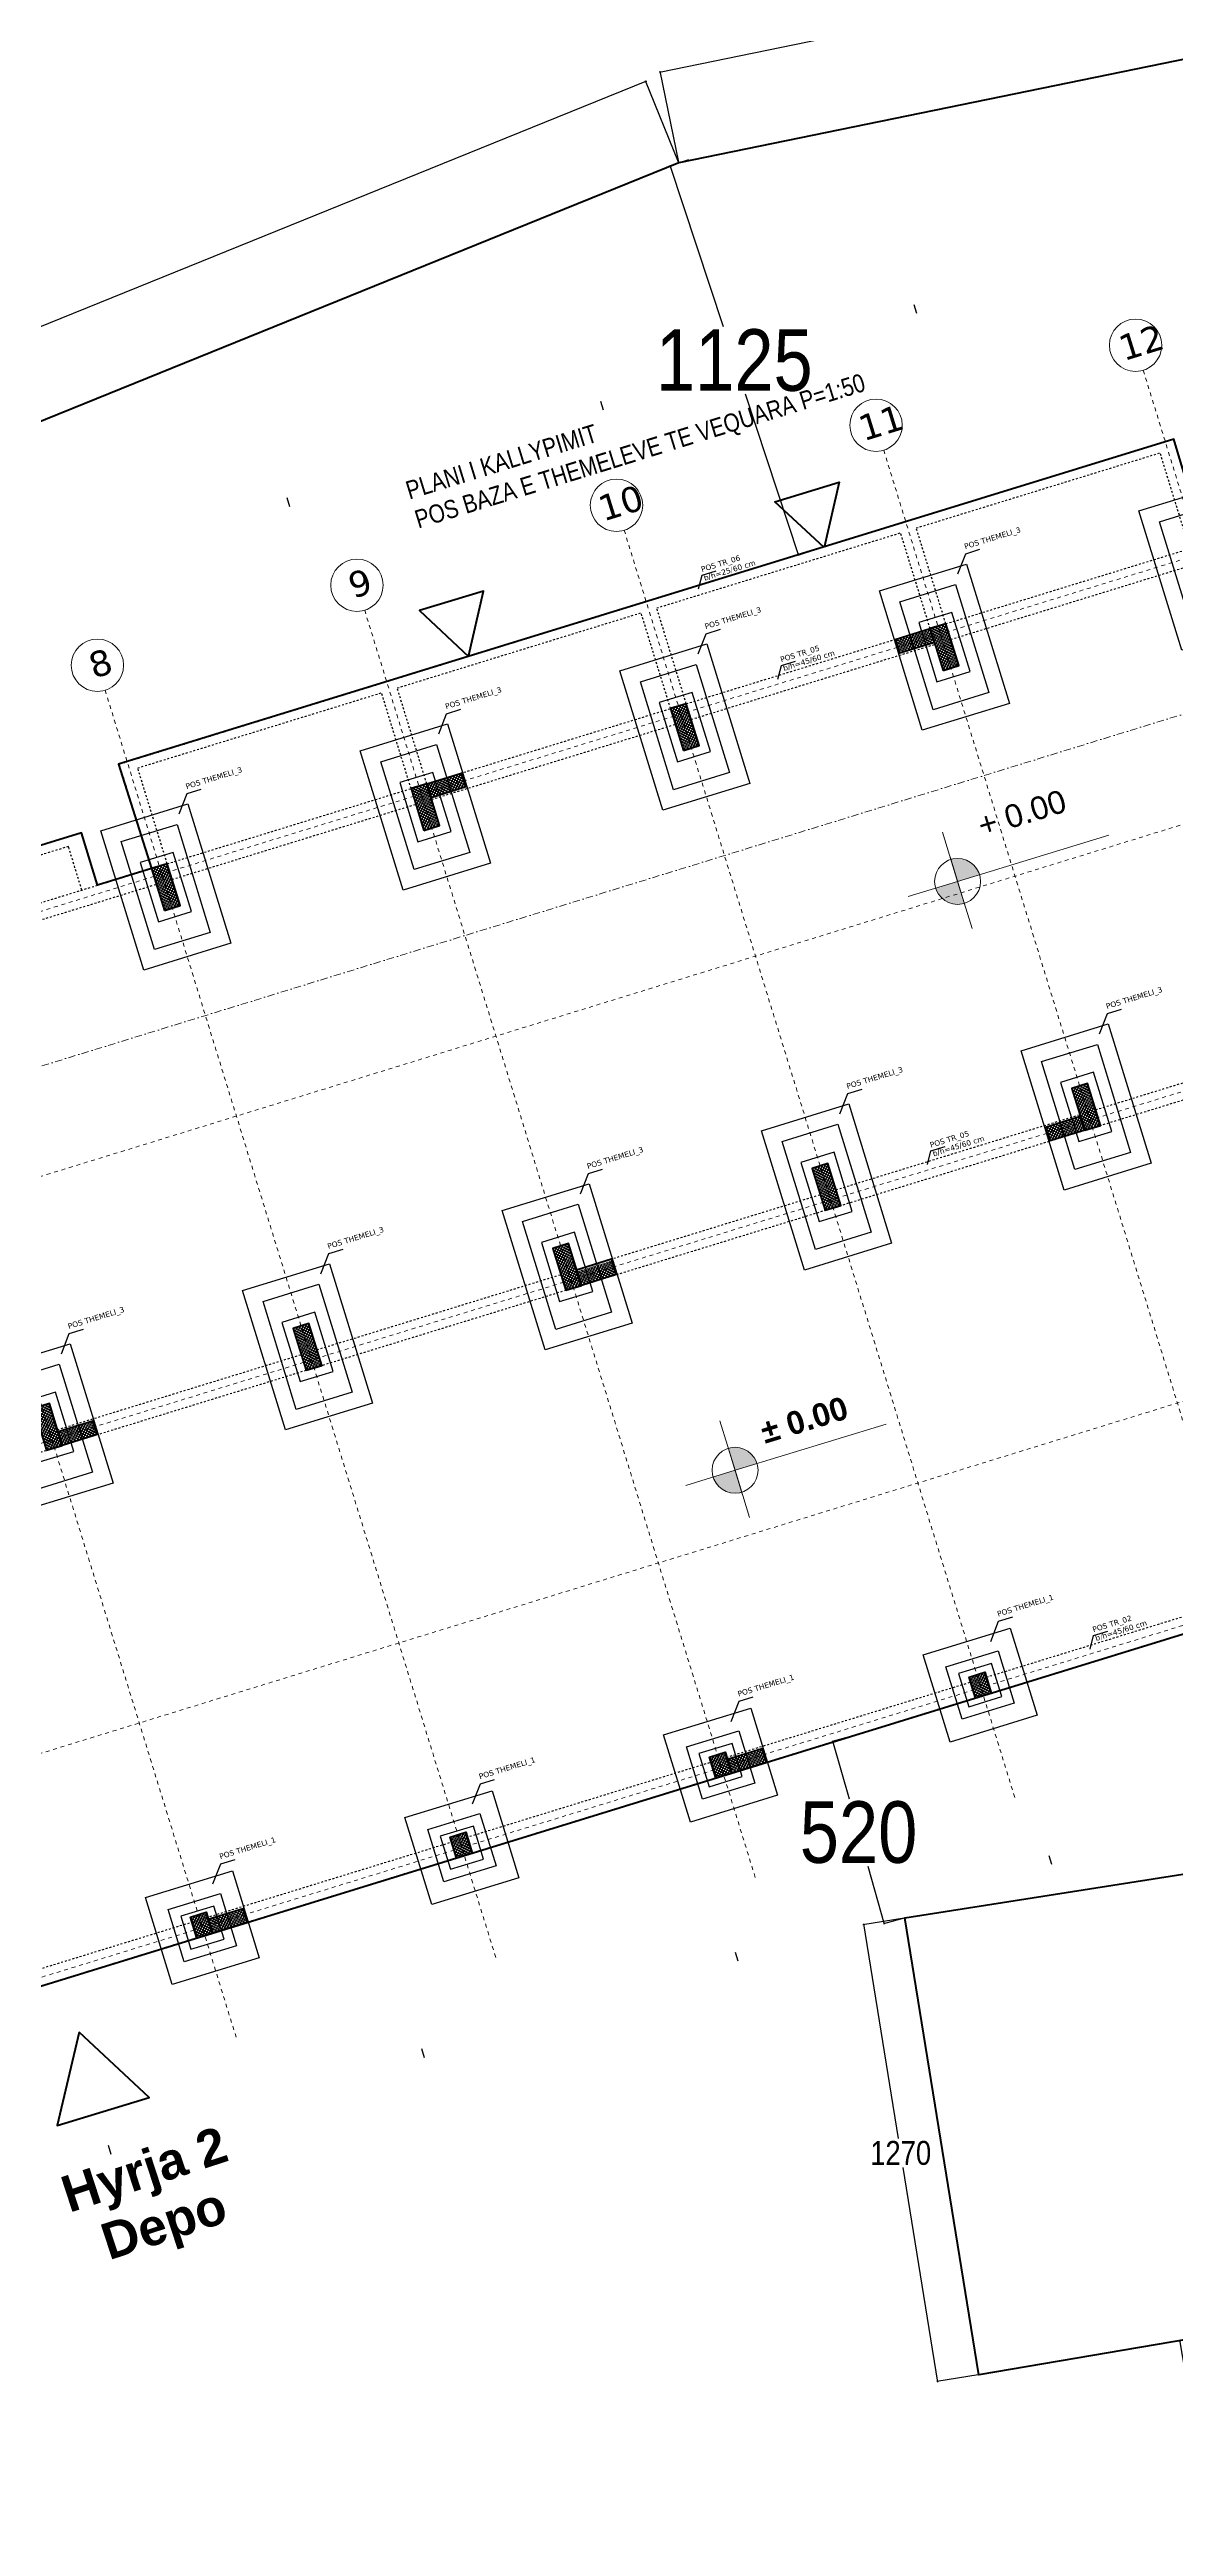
# Model space of a CAD drawing. Header units: centimetres. Extents: x 85226 to 578505, y -13061 to 170378.
# Drawn here: x 460787 to 463873, y 101777 to 108572 of the extents above; entities that cross this region are included whole.
import ezdxf

# ---------------------------------------------------------------- set-up
doc = ezdxf.new("R2010")
doc.units = ezdxf.units.CM
doc.linetypes.add('Dashed', pattern=[10.666667, 5.333333, -5.333333])
doc.linetypes.add('Dot & Dashed', pattern=[12.666666, 6.666666, -3.333333, 0, -2.666667])
for name, color, linetype, lineweight in [('0_Pen_No__6', 6, 'Continuous', 18), ('Akset_Pen_No__13', 13, 'Continuous', 18), ('Dimensionet', 150, 'Continuous', 15), ('Fasada', 7, 'Continuous', 15), ('Fasada_Pen_No__1', 1, 'Continuous', 18), ('muri', 7, 'Continuous', 40), ('Nr-Ri', 1, 'Continuous', 0), ('Shtyllat', 1, 'Continuous', 25), ('Spotat', 1, 'Continuous', 15), ('Text', 7, 'Continuous', 18)]:
    doc.layers.add(name, color=color, linetype=linetype, lineweight=lineweight)
doc.layers.add('Parcela Baze', color=7, linetype='Continuous')
doc.styles.add('Dimensionet CM', font='swissc.ttf', dxfattribs={"height": 15})
doc.styles.add('Mini shkronjat', font='simplex.shx', dxfattribs={"height": 6})
doc.dimstyles.new('Maxi shkronjat', dxfattribs={"dimscale": 2, "dimtxt": 30, "dimasz": 1, "dimexe": 1, "dimexo": 1, "dimgap": 3, "dimtad": 0, "dimtih": 1, "dimtoh": 1, "dimzin": 9, "dimtxsty": 'Dimensionet CM', "dimblk": 'ARCHTICK', "dimcen": 1, "dimdle": 1, "dimadec": 0, "dimazin": 0, "dimtfac": 1, "dimtmove": 0, "dimatfit": 3, "dimldrblk": 'ARCHTICK', "dimfxl": 1, "dimarcsym": 0})

# ---------------------------------------------------------------- blocks, each defined once
blk = doc.blocks.new('_ArchTick')
at = {"layer": 'Spotat', "color": 0, "const_width": 0.15}
blk.add_lwpolyline([(-0.5, -0.5), (0.5, 0.5)], dxfattribs=at)
blk = doc.blocks.new('*D4373')
at = {"layer": 'DEFPOINTS', "color": 0, "transparency": 16777216}
for p in [(462489.5, 108253.2), (462541.8, 108270.5), (462894.7, 107202.5)]:
    blk.add_point(p, dxfattribs=at)
at = {"layer": 'Nr-Ri', "color": 0, "lineweight": -2, "transparency": 16777216}
for p, q in [((462539.9, 108269.8), (462487.6, 108252.5)), ((462488.9, 108255.1), (462635.3, 107811.9)), ((462843, 107183.3), (462696.6, 107626.4)), ((462892.8, 107201.8), (462840.5, 107184.6))]:
    blk.add_line(p, q, dxfattribs=at)
at = {"layer": 'Nr-Ri', "color": 0, "lineweight": -2, "transparency": 16777216, "xscale": 2, "yscale": 2, "zscale": 2}
for p, rotation in [((462489.5, 108253.2), 108.2852501118373), ((462842.4, 107185.2), 288.2852501118373)]:
    blk.add_blockref('_ArchTick', p, dxfattribs=dict(at, rotation=rotation))
at = {"layer": 'Nr-Ri', "color": 0, "transparency": 16777216, "insert": (462665.9, 107719.2), "char_height": 15, "attachment_point": 5, "style": 'Dimensionet CM'}
blk.add_mtext('{\\H11.25x;1125}', dxfattribs=at)
blk = doc.blocks.new('*D4376')
at = {"layer": 'DEFPOINTS', "color": 0, "transparency": 16777216}
for p in [(462936.2, 103931), (462992.6, 103946.8), (463133.6, 103446.6)]:
    blk.add_point(p, dxfattribs=at)
at = {"layer": 'Nr-Ri', "color": 0, "lineweight": -2, "transparency": 16777216}
for p, q in [((462990.6, 103946.3), (462934.3, 103930.4)), ((462935.7, 103932.9), (462980.6, 103773.6)), ((463077.8, 103428.8), (463032.9, 103588.1)), ((463131.6, 103446.1), (463075.3, 103430.2))]:
    blk.add_line(p, q, dxfattribs=at)
at = {"layer": 'Nr-Ri', "color": 0, "lineweight": -2, "transparency": 16777216, "xscale": 2, "yscale": 2, "zscale": 2}
for p, rotation in [((462936.2, 103931), 105.7424978652283), ((463077.2, 103430.8), 285.7424978652283)]:
    blk.add_blockref('_ArchTick', p, dxfattribs=dict(at, rotation=rotation))
at = {"layer": 'Nr-Ri', "color": 0, "transparency": 16777216, "insert": (463006.7, 103680.9), "char_height": 15, "attachment_point": 5, "style": 'Dimensionet CM'}
blk.add_mtext('{\\H11.25x;520}', dxfattribs=at)
blk = doc.blocks.new('*D4624')
at = {"layer": 'DEFPOINTS', "color": 0, "transparency": 16777216}
for p in [(463020.8, 103428.4), (463133.6, 103446.6), (463336.6, 102193.1)]:
    blk.add_point(p, dxfattribs=at)
at = {"layer": 'Dimensionet', "color": 0, "lineweight": -2, "transparency": 16777216}
for p, q in [((463131.6, 103446.3), (463018.8, 103428)), ((463020.4, 103430.3), (463115.8, 102841.3)), ((463224.1, 102172.9), (463128.7, 102761.9)), ((463334.6, 102192.8), (463221.8, 102174.5))]:
    blk.add_line(p, q, dxfattribs=at)
at = {"layer": 'Dimensionet', "color": 0, "lineweight": -2, "transparency": 16777216, "xscale": 2, "yscale": 2, "zscale": 2}
for p, rotation in [((463020.8, 103428.4), 99.19898898151973), ((463223.8, 102174.9), 279.1989889815197)]:
    blk.add_blockref('_ArchTick', p, dxfattribs=dict(at, rotation=rotation))
at = {"layer": 'Dimensionet', "color": 0, "transparency": 16777216, "insert": (463122.3, 102801.6), "char_height": 15, "attachment_point": 5, "style": 'Dimensionet CM'}
blk.add_mtext('{\\H4.375x;1270}', dxfattribs=at)
blk = doc.blocks.new('*D4628')
at = {"layer": 'DEFPOINTS', "color": 0, "transparency": 16777216}
for p in [(471726, 110150.9), (462462.6, 108510.7), (462513.8, 108261.1)]:
    blk.add_point(p, dxfattribs=at)
at = {"layer": 'Dimensionet', "color": 0, "lineweight": -2, "transparency": 16777216}
for p, q in [((471676.7, 110400.9), (467169.8, 109476.3)), ((471725.6, 110152.9), (471674.4, 110402.4)), ((462460.6, 108510.3), (466967.5, 109434.8)), ((462513.4, 108263.1), (462462.2, 108512.6))]:
    blk.add_line(p, q, dxfattribs=at)
at = {"layer": 'Dimensionet', "color": 0, "lineweight": -2, "transparency": 16777216, "xscale": 2, "yscale": 2, "zscale": 2}
for p, rotation in [((471674.8, 110400.5), 11.59287937518715), ((462462.6, 108510.7), 191.5928793751872)]:
    blk.add_blockref('_ArchTick', p, dxfattribs=dict(at, rotation=rotation))
at = {"layer": 'Dimensionet', "color": 0, "transparency": 16777216, "insert": (467068.7, 109455.6), "char_height": 15, "attachment_point": 5, "style": 'Dimensionet CM'}
blk.add_mtext('{\\H5x;9404}', dxfattribs=at)
blk = doc.blocks.new('*D4629')
at = {"layer": 'DEFPOINTS', "color": 0, "transparency": 16777216}
for p in [(462423.2, 108484.6), (462513.8, 108261.1), (451918.9, 103968.3)]:
    blk.add_point(p, dxfattribs=at)
at = {"layer": 'Dimensionet', "color": 0, "lineweight": -2, "transparency": 16777216}
for p, q in [((462425.1, 108485.4), (457235.7, 106382.8)), ((462513, 108263), (462422.5, 108486.5)), ((451826.5, 104191.1), (457015.8, 106293.7)), ((451918.1, 103970.2), (451827.6, 104193.7))]:
    blk.add_line(p, q, dxfattribs=at)
at = {"layer": 'Dimensionet', "color": 0, "lineweight": -2, "transparency": 16777216, "xscale": 2, "yscale": 2, "zscale": 2}
for p, rotation in [((462423.2, 108484.6), 22.05661373152367), ((451828.3, 104191.8), 202.0566137315237)]:
    blk.add_blockref('_ArchTick', p, dxfattribs=dict(at, rotation=rotation))
at = {"layer": 'Dimensionet', "color": 0, "transparency": 16777216, "insert": (457125.8, 106338.2), "char_height": 15, "attachment_point": 5, "style": 'Dimensionet CM'}
blk.add_mtext('{\\H5x;11432}', dxfattribs=at)
blk = doc.blocks.new('*D4631')
at = {"layer": 'DEFPOINTS', "color": 0, "transparency": 16777216}
for p in [(463748, 102263.2), (463887.2, 102286.9), (464098.1, 100206.8)]:
    blk.add_point(p, dxfattribs=at)
at = {"layer": 'Dimensionet', "color": 0, "lineweight": -2, "transparency": 16777216}
for p, q in [((463750, 102263.5), (463889.1, 102287.2)), ((463886.8, 102288.8), (464054.6, 101303.2)), ((464237.6, 100228.6), (464069.8, 101214.2)), ((464100, 100207.2), (464239.2, 100230.9))]:
    blk.add_line(p, q, dxfattribs=at)
at = {"layer": 'Dimensionet', "color": 0, "lineweight": -2, "transparency": 16777216, "xscale": 2, "yscale": 2, "zscale": 2}
for p, rotation in [((463887.2, 102286.9), 99.66174459058783), ((464237.2, 100230.5), 279.6617445905878)]:
    blk.add_blockref('_ArchTick', p, dxfattribs=dict(at, rotation=rotation))
at = {"layer": 'Dimensionet', "color": 0, "transparency": 16777216, "insert": (464062.2, 101258.7), "char_height": 15, "attachment_point": 5, "style": 'Dimensionet CM'}
blk.add_mtext('{\\H5x;2086}', dxfattribs=at)
blk = doc.blocks.new('*D4634')
at = {"layer": 'DEFPOINTS', "color": 0, "transparency": 16777216}
for p in [(463981.8, 111043.3), (463772.1, 110978.6), (465057, 107555)]:
    blk.add_point(p, dxfattribs=at)
at = {"layer": 'Nr-Ri', "color": 0, "lineweight": -2, "transparency": 16777216}
for p, q in [((463979.9, 111042.7), (463770.2, 110978.1)), ((463771.5, 110980.6), (464290, 109298.2)), ((464847.8, 107488.4), (464329.3, 109170.7)), ((465055.1, 107554.4), (464845.3, 107489.7))]:
    blk.add_line(p, q, dxfattribs=at)
at = {"layer": 'Nr-Ri', "color": 0, "lineweight": -2, "transparency": 16777216, "xscale": 2, "yscale": 2, "zscale": 2}
for p, rotation in [((463772.1, 110978.6), 107.1299999998391), ((464847.2, 107490.3), 287.1299999998391)]:
    blk.add_blockref('_ArchTick', p, dxfattribs=dict(at, rotation=rotation))
at = {"layer": 'Nr-Ri', "color": 0, "transparency": 16777216, "insert": (464309.7, 109234.5), "char_height": 15, "attachment_point": 5, "style": 'Dimensionet CM'}
blk.add_mtext('{\\H7.5x;3650}', dxfattribs=at)

msp = doc.modelspace()

# ---------------------------------------------------------------- hatches: boundary and pattern name
h = msp.add_hatch()
h.set_pattern_fill('ANSI37', color=252, scale=2, angle=107.13, style=0)
h.set_pattern_definition([(152.13, (314147.3064, 112313.8773), (-2.96841552, -5.61346678), []), (242.13, (314147.3064, 112313.8773), (5.61346678, -2.96841552), [])])
h.paths.add_polyline_path([(463208.203, 106966.854), (463203.049, 106983.577), (463107.485, 106954.123), (463112.64, 106937.399)])
h.paths.add_polyline_path([(463112.64, 106937.399), (463119.267, 106915.898), (463214.831, 106945.352), (463208.203, 106966.854)])
h = msp.add_hatch()
h.set_pattern_fill('ANSI37', color=252, scale=2, angle=107.13, style=0)
h.set_pattern_definition([(152.13, (316773.4407, 122177.925), (-2.96841552, -5.61346678), []), (242.13, (316773.4407, 122177.925), (5.61346678, -2.96841552), [])])
h.paths.add_polyline_path([(463246.053, 106996.832), (463224.551, 106990.204), (463253.269, 106897.03), (463274.77, 106903.657)])
h.paths.add_polyline_path([(463224.551, 106990.204), (463203.049, 106983.577), (463231.767, 106890.402), (463253.269, 106897.03)])
h.paths.add_polyline_path([(463253.269, 106897.03), (463231.767, 106890.402), (463238.394, 106868.901), (463259.896, 106875.528)])
h.paths.add_polyline_path([(463274.77, 106903.657), (463253.269, 106897.03), (463259.896, 106875.528), (463281.398, 106882.155)])
h = msp.add_hatch()
h.set_pattern_fill('ANSI37', color=252, scale=2, angle=107.13, style=0)
h.set_pattern_definition([(152.13, (316061.4897, 121958.492), (-2.96841552, -5.61346678), []), (242.13, (316061.4897, 121958.492), (5.61346678, -2.96841552), [])])
h.paths.add_polyline_path([(462534.102, 106777.399), (462512.6, 106770.772), (462541.318, 106677.597), (462562.819, 106684.224)])
h.paths.add_polyline_path([(462512.6, 106770.772), (462491.098, 106764.144), (462519.816, 106670.97), (462541.318, 106677.597)])
h.paths.add_polyline_path([(462541.318, 106677.597), (462519.816, 106670.97), (462526.443, 106649.468), (462547.945, 106656.095)])
h.paths.add_polyline_path([(462562.819, 106684.224), (462541.318, 106677.597), (462547.945, 106656.095), (462569.447, 106662.722)])
h = msp.add_hatch()
h.set_pattern_fill('ANSI37', color=252, scale=2, angle=107.13, style=0)
h.set_pattern_definition([(152.13, (315349.5387, 121739.059), (-2.96841552, -5.61346678), []), (242.13, (315349.5387, 121739.059), (5.61346678, -2.96841552), [])])
h.paths.add_polyline_path([(461822.151, 106557.966), (461800.649, 106551.339), (461829.367, 106458.164), (461850.868, 106464.791)])
h.paths.add_polyline_path([(461800.649, 106551.339), (461779.147, 106544.711), (461807.865, 106451.537), (461829.367, 106458.164)])
h.paths.add_polyline_path([(461829.367, 106458.164), (461807.865, 106451.537), (461814.492, 106430.035), (461835.994, 106436.662)])
h.paths.add_polyline_path([(461850.868, 106464.791), (461829.367, 106458.164), (461835.994, 106436.662), (461857.496, 106443.289)])
h = msp.add_hatch()
h.set_pattern_fill('ANSI37', color=252, scale=2, angle=107.13, style=0)
h.set_pattern_definition([(152.13, (312861.972, 111917.72), (-2.96841552, -5.61346678), []), (242.13, (312861.972, 111917.72), (5.61346678, -2.96841552), [])])
h.paths.add_polyline_path([(461922.869, 106570.696), (461917.715, 106587.42), (461822.151, 106557.966), (461827.305, 106541.242)])
h.paths.add_polyline_path([(461827.305, 106541.242), (461833.932, 106519.74), (461929.496, 106549.194), (461922.869, 106570.696)])
h = msp.add_hatch()
h.set_pattern_fill('ANSI37', color=252, scale=2, angle=107.13, style=0)
h.set_pattern_definition([(152.13, (314637.5877, 121519.6264), (-2.96841552, -5.61346678), []), (242.13, (314637.5877, 121519.6264), (5.61346678, -2.96841552), [])])
h.paths.add_polyline_path([(461110.2, 106338.533), (461088.698, 106331.906), (461117.416, 106238.731), (461138.917, 106245.358)])
h.paths.add_polyline_path([(461088.698, 106331.906), (461067.196, 106325.279), (461095.914, 106232.104), (461117.416, 106238.731)])
h.paths.add_polyline_path([(461117.416, 106238.731), (461095.914, 106232.104), (461102.541, 106210.602), (461124.043, 106217.229)])
h.paths.add_polyline_path([(461138.917, 106245.358), (461117.416, 106238.731), (461124.043, 106217.229), (461145.545, 106223.856)])
h = msp.add_hatch()
h.set_pattern_fill('ANSI37', color=252, scale=2, angle=107.13, style=0)
h.set_pattern_definition([(152.13, (317162.2344, 120916.4816), (-2.96841552, -5.61346678), []), (242.13, (317162.2344, 120916.4816), (5.61346678, -2.96841552), [])])
h.paths.add_polyline_path([(463634.847, 105735.388), (463613.345, 105728.761), (463642.062, 105635.586), (463663.564, 105642.213)])
h.paths.add_polyline_path([(463613.345, 105728.761), (463591.843, 105722.134), (463620.56, 105628.959), (463642.062, 105635.586)])
h.paths.add_polyline_path([(463642.062, 105635.586), (463620.56, 105628.959), (463627.188, 105607.457), (463648.69, 105614.084)])
h.paths.add_polyline_path([(463663.564, 105642.213), (463642.062, 105635.586), (463648.69, 105614.084), (463670.191, 105620.711)])
h = msp.add_hatch()
h.set_pattern_fill('ANSI37', color=252, scale=2, angle=107.13, style=0)
h.set_pattern_definition([(152.13, (314559.6634, 110975.983), (-2.96841552, -5.61346678), []), (242.13, (314559.6634, 110975.983), (5.61346678, -2.96841552), [])])
h.paths.add_polyline_path([(463620.56, 105628.959), (463615.406, 105645.683), (463519.842, 105616.229), (463524.997, 105599.505)])
h.paths.add_polyline_path([(463524.997, 105599.505), (463531.624, 105578.003), (463627.188, 105607.457), (463620.56, 105628.959)])
h = msp.add_hatch()
h.set_pattern_fill('ANSI37', color=252, scale=2, angle=107.13, style=0)
h.set_pattern_definition([(152.13, (316450.2834, 120697.049), (-2.96841552, -5.61346678), []), (242.13, (316450.2834, 120697.049), (5.61346678, -2.96841552), [])])
h.paths.add_polyline_path([(462922.896, 105515.955), (462901.394, 105509.328), (462930.111, 105416.153), (462951.613, 105422.78)])
h.paths.add_polyline_path([(462901.394, 105509.328), (462879.892, 105502.701), (462908.609, 105409.526), (462930.111, 105416.153)])
h.paths.add_polyline_path([(462930.111, 105416.153), (462908.609, 105409.526), (462915.237, 105388.024), (462936.739, 105394.651)])
h.paths.add_polyline_path([(462951.613, 105422.78), (462930.111, 105416.153), (462936.739, 105394.651), (462958.24, 105401.279)])
h = msp.add_hatch()
h.set_pattern_fill('ANSI37', color=252, scale=2, angle=107.13, style=0)
h.set_pattern_definition([(152.13, (315738.3324, 120477.616), (-2.96841552, -5.61346678), []), (242.13, (315738.3324, 120477.616), (5.61346678, -2.96841552), [])])
h.paths.add_polyline_path([(462210.945, 105296.522), (462189.443, 105289.895), (462218.16, 105196.72), (462239.662, 105203.348)])
h.paths.add_polyline_path([(462189.443, 105289.895), (462167.941, 105283.268), (462196.658, 105190.093), (462218.16, 105196.72)])
h.paths.add_polyline_path([(462218.16, 105196.72), (462196.658, 105190.093), (462203.286, 105168.591), (462224.788, 105175.219)])
h.paths.add_polyline_path([(462239.662, 105203.348), (462218.16, 105196.72), (462224.788, 105175.219), (462246.289, 105181.846)])
h = msp.add_hatch()
h.set_pattern_fill('ANSI37', color=252, scale=2, angle=107.13, style=0)
h.set_pattern_definition([(152.13, (313274.329, 110579.8256), (-2.96841552, -5.61346678), []), (242.13, (313274.329, 110579.8256), (5.61346678, -2.96841552), [])])
h.paths.add_polyline_path([(462335.226, 105232.802), (462330.072, 105249.525), (462234.508, 105220.071), (462239.662, 105203.348)])
h.paths.add_polyline_path([(462239.662, 105203.348), (462246.289, 105181.846), (462341.853, 105211.3), (462335.226, 105232.802)])
h = msp.add_hatch()
h.set_pattern_fill('ANSI37', color=252, scale=2, angle=107.13, style=0)
h.set_pattern_definition([(152.13, (315026.3814, 120258.183), (-2.96841552, -5.61346678), []), (242.13, (315026.3814, 120258.183), (5.61346678, -2.96841552), [])])
h.paths.add_polyline_path([(461498.994, 105077.09), (461477.492, 105070.462), (461506.209, 104977.288), (461527.711, 104983.915)])
h.paths.add_polyline_path([(461477.492, 105070.462), (461455.99, 105063.835), (461484.707, 104970.66), (461506.209, 104977.288)])
h.paths.add_polyline_path([(461506.209, 104977.288), (461484.707, 104970.66), (461491.335, 104949.159), (461512.837, 104955.786)])
h.paths.add_polyline_path([(461527.711, 104983.915), (461506.209, 104977.288), (461512.837, 104955.786), (461534.338, 104962.413)])
h = msp.add_hatch()
h.set_pattern_fill('ANSI37', color=252, scale=2, angle=107.13, style=0)
h.set_pattern_definition([(152.13, (314314.4304, 120038.75), (-2.96841552, -5.61346678), []), (242.13, (314314.4304, 120038.75), (5.61346678, -2.96841552), [])])
h.paths.add_polyline_path([(460787.043, 104857.657), (460765.541, 104851.03), (460794.258, 104757.855), (460815.76, 104764.482)])
h.paths.add_polyline_path([(460765.541, 104851.03), (460744.039, 104844.402), (460772.756, 104751.228), (460794.258, 104757.855)])
h.paths.add_polyline_path([(460794.258, 104757.855), (460772.756, 104751.228), (460779.384, 104729.726), (460800.886, 104736.353)])
h.paths.add_polyline_path([(460815.76, 104764.482), (460794.258, 104757.855), (460800.886, 104736.353), (460822.387, 104742.98)])
h = msp.add_hatch()
h.set_pattern_fill('ANSI37', color=252, scale=2, angle=107.13, style=0)
h.set_pattern_definition([(152.13, (311850.427, 110140.96), (-2.96841552, -5.61346678), []), (242.13, (311850.427, 110140.96), (5.61346678, -2.96841552), [])])
h.paths.add_polyline_path([(460911.324, 104793.936), (460906.17, 104810.66), (460810.606, 104781.206), (460815.76, 104764.482)])
h.paths.add_polyline_path([(460815.76, 104764.482), (460822.387, 104742.98), (460917.951, 104772.434), (460911.324, 104793.936)])
h = msp.add_hatch()
h.set_pattern_fill('ANSI37', color=252, scale=2, angle=107.13, style=0)
h.set_pattern_definition([(152.13, (315909.166, 119923.345), (-2.96841552, -5.61346678), []), (242.13, (315909.166, 119923.345), (5.61346678, -2.96841552), [])])
h.paths.add_polyline_path([(463361.761, 104092.053), (463340.259, 104085.426), (463349.096, 104056.757), (463370.597, 104063.384)])
h.paths.add_polyline_path([(463340.259, 104085.426), (463318.757, 104078.799), (463327.594, 104050.13), (463349.096, 104056.757)])
h.paths.add_polyline_path([(463331.423, 104114.095), (463309.921, 104107.468), (463318.757, 104078.799), (463340.259, 104085.426)])
h.paths.add_polyline_path([(463352.925, 104120.722), (463331.423, 104114.095), (463340.259, 104085.426), (463361.761, 104092.053)])
h = msp.add_hatch()
h.set_pattern_fill('ANSI37', color=252, scale=2, angle=107.13, style=0)
h.set_pattern_definition([(152.13, (315197.215, 119703.9125), (-2.96841552, -5.61346678), []), (242.13, (315197.215, 119703.9125), (5.61346678, -2.96841552), [])])
h.paths.add_polyline_path([(462649.81, 103872.62), (462628.308, 103865.993), (462637.145, 103837.324), (462658.646, 103843.951)])
h.paths.add_polyline_path([(462628.308, 103865.993), (462606.806, 103859.366), (462615.643, 103830.697), (462637.145, 103837.324)])
h.paths.add_polyline_path([(462619.472, 103894.662), (462597.97, 103888.035), (462606.806, 103859.366), (462628.308, 103865.993)])
h.paths.add_polyline_path([(462640.974, 103901.29), (462619.472, 103894.662), (462628.308, 103865.993), (462649.81, 103872.62)])
h = msp.add_hatch()
h.set_pattern_fill('ANSI37', color=252, scale=2, angle=107.13, style=0)
h.set_pattern_definition([(152.13, (313686.686, 109241.931), (-2.96841552, -5.61346678), []), (242.13, (313686.686, 109241.931), (5.61346678, -2.96841552), [])])
h.paths.add_polyline_path([(462747.583, 103894.907), (462742.429, 103911.631), (462646.865, 103882.177), (462652.019, 103865.453)])
h.paths.add_polyline_path([(462652.019, 103865.453), (462658.646, 103843.951), (462754.21, 103873.405), (462747.583, 103894.907)])
h = msp.add_hatch()
h.set_pattern_fill('ANSI37', color=252, scale=2, angle=107.13, style=0)
h.set_pattern_definition([(152.13, (314485.264, 119484.4796), (-2.96841552, -5.61346678), []), (242.13, (314485.264, 119484.4796), (5.61346678, -2.96841552), [])])
h.paths.add_polyline_path([(461937.859, 103653.188), (461916.357, 103646.56), (461925.194, 103617.891), (461946.695, 103624.518)])
h.paths.add_polyline_path([(461916.357, 103646.56), (461894.855, 103639.933), (461903.692, 103611.264), (461925.194, 103617.891)])
h.paths.add_polyline_path([(461907.521, 103675.23), (461886.019, 103668.602), (461894.855, 103639.933), (461916.357, 103646.56)])
h.paths.add_polyline_path([(461929.023, 103681.857), (461907.521, 103675.23), (461916.357, 103646.56), (461937.859, 103653.188)])
h = msp.add_hatch()
h.set_pattern_fill('ANSI37', color=252, scale=2, angle=107.13, style=0)
h.set_pattern_definition([(152.13, (313773.313, 119265.047), (-2.96841552, -5.61346678), []), (242.13, (313773.313, 119265.047), (5.61346678, -2.96841552), [])])
h.paths.add_polyline_path([(461225.908, 103433.755), (461204.406, 103427.128), (461213.243, 103398.458), (461234.744, 103405.086)])
h.paths.add_polyline_path([(461204.406, 103427.128), (461182.904, 103420.5), (461191.741, 103391.831), (461213.243, 103398.458)])
h.paths.add_polyline_path([(461195.57, 103455.797), (461174.068, 103449.17), (461182.904, 103420.5), (461204.406, 103427.128)])
h.paths.add_polyline_path([(461217.072, 103462.424), (461195.57, 103455.797), (461204.406, 103427.128), (461225.908, 103433.755)])
h = msp.add_hatch()
h.set_pattern_fill('ANSI37', color=252, scale=2, angle=107.13, style=0)
h.set_pattern_definition([(152.13, (312262.784, 108803.0654), (-2.96841552, -5.61346678), []), (242.13, (312262.784, 108803.0654), (5.61346678, -2.96841552), [])])
h.paths.add_polyline_path([(461323.681, 103456.042), (461318.527, 103472.765), (461222.963, 103443.311), (461228.117, 103426.587)])
h.paths.add_polyline_path([(461228.117, 103426.587), (461234.744, 103405.086), (461330.308, 103434.54), (461323.681, 103456.042)])
at = {"layer": 'Fasada'}
h = msp.add_hatch(color=256, dxfattribs=at)
h.dxf.hatch_style = 1
h.paths.add_polyline_path([(463278.414, 106290.098), (463218.167, 106271.678, 0.41421356), (463296.833, 106229.85)])
h.paths.add_polyline_path([(463259.995, 106350.345), (463278.414, 106290.098), (463338.661, 106308.517, 0.41421356)])
h = msp.add_hatch(color=256, dxfattribs=at)
h.dxf.hatch_style = 1
h.paths.add_polyline_path([(462667.924, 104674.73), (462607.677, 104656.311, 0.41421356), (462686.343, 104614.483)])
h.paths.add_polyline_path([(462649.504, 104734.977), (462667.924, 104674.73), (462728.171, 104693.15, 0.41421356)])

# ---------------------------------------------------------------- linework, layer by layer
for p, q in [((463166.938, 107848.237), (463159.575, 107872.128)), ((462306.863, 107583.15), (462299.5, 107607.041)), ((461446.788, 107318.063), (461439.425, 107341.954)), ((463278.933, 107133.565), (463300.568, 107189.094)), ((463300.568, 107189.094), (463339.606, 107201.126)), ((462567.934, 107092.578), (462577.471, 107129.78)), ((462577.471, 107129.78), (462616.51, 107141.812)), ((462566.982, 106914.132), (462588.617, 106969.661)), ((462588.617, 106969.661), (462627.655, 106981.693)), ((462794.882, 106882.326), (462833.92, 106894.359)), ((462785.345, 106845.125), (462794.882, 106882.326)), ((461855.031, 106694.699), (461876.666, 106750.228)), ((461876.666, 106750.228), (461915.704, 106762.26)), ((461143.08, 106475.266), (461164.715, 106530.795)), ((461164.715, 106530.795), (461203.753, 106542.827)), ((463689.362, 105927.65), (463728.4, 105939.682)), ((463667.727, 105872.121), (463689.362, 105927.65)), ((462955.776, 105652.689), (462977.411, 105708.217)), ((462977.411, 105708.217), (463016.449, 105720.25)), ((463195.797, 105513.409), (463205.334, 105550.611)), ((463205.334, 105550.611), (463244.373, 105562.643)), ((462243.825, 105433.256), (462265.46, 105488.785)), ((462265.46, 105488.785), (462304.498, 105500.817)), ((461531.874, 105213.823), (461553.509, 105269.352)), ((461553.509, 105269.352), (461592.547, 105281.384)), ((460819.923, 104994.39), (460841.558, 105049.919)), ((460841.558, 105049.919), (460880.596, 105061.951)), ((463369.227, 104205.257), (463390.862, 104260.786)), ((463390.862, 104260.786), (463429.9, 104272.818)), ((463641.747, 104184.213), (463651.284, 104221.415)), ((463651.284, 104221.415), (463690.323, 104233.447)), ((462657.276, 103985.824), (462678.911, 104041.353)), ((462678.911, 104041.353), (462717.949, 104053.385)), ((461969.169, 103814.753), (462008.208, 103826.785)), ((461947.534, 103759.224), (461969.169, 103814.753)), ((461235.583, 103539.791), (461257.218, 103595.32)), ((461257.218, 103595.32), (461296.257, 103607.352)), ((463536.571, 103593.358), (463529.207, 103617.248)), ((462676.496, 103328.271), (462669.132, 103352.162)), ((461816.421, 103063.184), (461809.057, 103087.075)), ((460956.346, 102798.098), (460948.982, 102821.988))]:
    msp.add_line(p, q)
at = {"linetype": 'Dashed'}
for p, q in [((460978.834, 106611.97), (463869.642, 107502.956)), ((463165.054, 107259.632), (463834.001, 107465.811)), ((463915, 107203.01), (463834.001, 107465.811)), ((460110.436, 104523.547), (469131.584, 107303.986)), ((462453.103, 107040.199), (463122.05, 107246.378)), ((463203.049, 106983.577), (463122.05, 107246.378)), ((463246.053, 106996.832), (463165.054, 107259.632)), ((463246.053, 106996.832), (463915, 107203.01)), ((463259.307, 106953.828), (463928.254, 107160.006)), ((461741.152, 106820.767), (462410.099, 107026.945)), ((462491.098, 106764.144), (462410.099, 107026.945)), ((462534.102, 106777.399), (462453.103, 107040.199)), ((462534.102, 106777.399), (463203.049, 106983.577)), ((462547.356, 106734.395), (463216.303, 106940.573)), ((461822.151, 106557.966), (461741.152, 106820.767)), ((461029.201, 106601.334), (461698.148, 106807.512)), ((461779.147, 106544.711), (461698.148, 106807.512)), ((461822.151, 106557.966), (462491.098, 106764.144)), ((461835.405, 106514.962), (462504.352, 106721.141)), ((461067.196, 106325.279), (460986.197, 106588.079)), ((461110.2, 106338.533), (461029.201, 106601.334)), ((461110.2, 106338.533), (461779.147, 106544.711)), ((461123.454, 106295.529), (461792.401, 106501.708)), ((460839.237, 106385.821), (460361.431, 106238.555)), ((460876.054, 106266.366), (460839.237, 106385.821)), ((460411.503, 106076.096), (461080.45, 106282.275)), ((460496.202, 106149.291), (461067.196, 106325.279)), ((463656.937, 105663.715), (464325.884, 105869.894)), ((468406.815, 105615.614), (458334.38, 102511.154)), ((462944.986, 105444.282), (463613.933, 105650.461)), ((462233.035, 105224.85), (462901.982, 105431.028)), ((461521.084, 105005.417), (462190.031, 105211.595)), ((460809.133, 104785.984), (461478.08, 104992.162)), ((464738.241, 104531.999), (460413.975, 103199.202))]:
    msp.add_line(p, q, dxfattribs=at)
at = {"color": 252}
for points in [[(463775.811, 107306.609), (464014.721, 107380.244), (464132.537, 106997.989), (463893.628, 106924.353), (463775.811, 107306.609)], [(463063.86, 107087.176), (463302.77, 107160.811), (463420.586, 106778.556), (463181.677, 106704.921), (463063.86, 107087.176)], [(462351.909, 106867.743), (462590.819, 106941.379), (462708.635, 106559.123), (462469.726, 106485.488), (462351.909, 106867.743)], [(461639.958, 106648.311), (461878.868, 106721.946), (461996.684, 106339.69), (461757.775, 106266.055), (461639.958, 106648.311)], [(460928.007, 106428.878), (461166.917, 106502.513), (461284.733, 106120.257), (461045.824, 106046.622), (460928.007, 106428.878)], [(463452.654, 105825.733), (463691.564, 105899.368), (463809.38, 105517.112), (463570.47, 105443.477), (463452.654, 105825.733)], [(462740.703, 105606.3), (462979.613, 105679.935), (463097.429, 105297.68), (462858.519, 105224.044), (462740.703, 105606.3)], [(462028.752, 105386.867), (462267.662, 105460.502), (462385.478, 105078.247), (462146.568, 105004.612), (462028.752, 105386.867)], [(461316.801, 105167.434), (461555.711, 105241.069), (461673.527, 104858.814), (461434.617, 104785.179), (461316.801, 105167.434)], [(460604.85, 104948.001), (460843.76, 105021.637), (460961.576, 104639.381), (460722.666, 104565.746), (460604.85, 104948.001)], [(463183.987, 104168.063), (463422.897, 104241.699), (463496.532, 104002.789), (463257.622, 103929.154), (463183.987, 104168.063)], [(462472.036, 103948.631), (462710.946, 104022.266), (462784.581, 103783.356), (462545.671, 103709.721), (462472.036, 103948.631)], [(461762.294, 103722.03), (462001.204, 103795.666), (462074.839, 103556.756), (461835.929, 103483.121), (461762.294, 103722.03)], [(461050.343, 103502.598), (461289.253, 103576.233), (461362.888, 103337.323), (461123.978, 103263.688), (461050.343, 103502.598)]]:
    msp.add_lwpolyline(points, dxfattribs=at)
for points in [[(463832.069, 107276.86), (463984.972, 107323.986), (464076.279, 107027.738), (463923.377, 106980.612)], [(463120.118, 107057.427), (463273.021, 107104.553), (463364.328, 106808.305), (463211.426, 106761.179)], [(463221.866, 106837.646), (463312.652, 106865.627), (463262.58, 107028.086), (463171.794, 107000.105)], [(462408.167, 106837.994), (462561.07, 106885.12), (462652.377, 106588.872), (462499.475, 106541.746)], [(462509.915, 106618.213), (462600.701, 106646.195), (462550.629, 106808.653), (462459.843, 106780.672)], [(461696.216, 106618.561), (461849.119, 106665.688), (461940.426, 106369.44), (461787.524, 106322.313)], [(461797.964, 106398.78), (461888.75, 106426.762), (461838.678, 106589.22), (461747.892, 106561.239)], [(460984.265, 106399.128), (461137.168, 106446.255), (461228.475, 106150.007), (461075.573, 106102.88)], [(461086.013, 106179.347), (461176.799, 106207.329), (461126.727, 106369.787), (461035.941, 106341.806)], [(463508.912, 105795.983), (463661.814, 105843.11), (463753.122, 105546.862), (463600.22, 105499.735)], [(463610.66, 105576.203), (463701.446, 105604.184), (463651.374, 105766.643), (463560.588, 105738.661)], [(462796.961, 105576.551), (462949.863, 105623.677), (463041.171, 105327.429), (462888.269, 105280.303)], [(462898.709, 105356.77), (462989.495, 105384.751), (462939.423, 105547.21), (462848.637, 105519.228)], [(462085.01, 105357.118), (462237.912, 105404.244), (462329.22, 105107.996), (462176.318, 105060.87)], [(462186.758, 105137.337), (462277.544, 105165.318), (462227.472, 105327.777), (462136.686, 105299.796)], [(461373.059, 105137.685), (461525.961, 105184.811), (461617.269, 104888.563), (461464.367, 104841.437)], [(461474.807, 104917.904), (461565.593, 104945.885), (461515.521, 105108.344), (461424.735, 105080.363)], [(460661.108, 104918.252), (460814.01, 104965.379), (460905.318, 104669.13), (460752.416, 104622.004)], [(460762.856, 104698.471), (460853.642, 104726.453), (460803.57, 104888.911), (460712.784, 104860.93)], [(463246.496, 104135.008), (463389.842, 104179.19), (463434.023, 104035.844), (463290.677, 103991.663)], [(463308.857, 104026.043), (463399.643, 104054.024), (463371.661, 104144.81), (463280.876, 104116.828)], [(462534.545, 103915.576), (462677.891, 103959.757), (462722.072, 103816.411), (462578.726, 103772.23)], [(462596.906, 103806.61), (462687.692, 103834.591), (462659.71, 103925.377), (462568.925, 103897.395)], [(461824.803, 103688.976), (461968.149, 103733.157), (462012.33, 103589.811), (461868.984, 103545.63)], [(461887.164, 103580.01), (461977.95, 103607.991), (461949.969, 103698.777), (461859.183, 103670.795)], [(461112.852, 103469.543), (461256.198, 103513.724), (461300.379, 103370.378), (461157.033, 103326.197)], [(461175.213, 103360.577), (461265.999, 103388.558), (461238.018, 103479.344), (461147.232, 103451.362)]]:
    msp.add_lwpolyline(points, close=True, dxfattribs=at)
at = {"layer": '0_Pen_No__6', "linetype": 'Dot & Dashed', "lineweight": 18, "ltscale": 3}
msp.add_line((455523.199, 104167.868), (469774.896, 108560.432), dxfattribs=at)
at = {"layer": 'Akset_Pen_No__13', "color": 251, "linetype": 'Dashed', "ltscale": 2}
for p, q in [((455784.337, 104673.486), (469534.154, 108911.364)), ((455968.192, 104002.89), (469738.86, 108247.195)), ((463787.759, 107692.235), (464861.36, 104208.931)), ((456174.37, 103333.943), (469945.038, 107578.248)), ((463075.808, 107472.802), (464149.409, 103989.498)), ((462363.857, 107253.369), (463437.458, 103770.065)), ((461651.906, 107033.936), (462725.507, 103550.632)), ((456434.536, 102563.913), (470184.353, 106801.791)), ((460939.955, 106814.503), (462013.556, 103331.2)), ((460228.004, 106595.071), (461301.605, 103111.767)), ((456607.579, 102002.476), (470357.396, 106240.353))]:
    msp.add_line(p, q, dxfattribs=at)
at = {"layer": 'Akset_Pen_No__13', "color": 251, "ltscale": 2}
for centre in [(463766.609, 107760.855), (463054.658, 107541.422), (462342.707, 107321.989), (461630.756, 107102.556), (460918.805, 106883.124)]:
    msp.add_circle(centre, 71.805, dxfattribs=at)
at = {"layer": 'Fasada'}
for p, q in [((463278.414, 106290.098), (463237.024, 106425.477)), ((463278.414, 106290.098), (463693.047, 106416.863)), ((463257.719, 106357.788), (463299.109, 106222.408)), ((463278.414, 106290.098), (463143.034, 106248.708)), ((463278.414, 106290.098), (463318.05, 106160.455)), ((462667.924, 104674.73), (462626.534, 104810.11)), ((462667.924, 104674.73), (463082.557, 104801.496)), ((462647.229, 104742.42), (462688.619, 104607.04)), ((462667.924, 104674.73), (462532.544, 104633.34)), ((462667.924, 104674.73), (462707.559, 104545.088))]:
    msp.add_line(p, q, dxfattribs=at)
for centre in [(463278.414, 106290.098), (462667.924, 104674.73)]:
    msp.add_circle(centre, 63, dxfattribs=at)
at = {"layer": 'Fasada_Pen_No__1', "lineweight": 50}
for points in [[(462912.068, 107205.703), (462777.233, 107331.04), (462953.196, 107385.142)], [(461936.464, 106907.431), (461978.159, 107086.739), (461802.026, 107033.194)], [(460868.231, 103133.639), (460808.666, 102877.485), (461060.285, 102953.977)]]:
    msp.add_lwpolyline(points, close=True, dxfattribs=at)
at = {"layer": 'muri'}
msp.add_lwpolyline([(463957.997, 107216.262), (463871.546, 107503.543), (460976.915, 106611.379), (461067.189, 106325.276), (460919.065, 106279.623), (460874.884, 106422.969), (460311.057, 106249.189), (460355.238, 106105.844), (456030.972, 104773.047), (456455.11, 103396.927), (456645.391, 103455.574), (457393.751, 102711.108, 0.27723304), (457993.631, 102563.094), (458247.188, 102641.244), (458291.37, 102497.898), (468406.808, 105615.612)], format="xyb", dxfattribs=at)
at = {"layer": 'Parcela Baze', "color": 6, "lineweight": 53}
for points in [[(471725.963, 110150.934), (462513.763, 108261.134), (451918.863, 103968.334)], [(465320.163, 102530.834), (463336.563, 102193.134), (463273.763, 102582.634), (463133.563, 103446.634), (465113.463, 103757.734)]]:
    msp.add_lwpolyline(points, dxfattribs=at)
at = {"layer": 'Shtyllat', "color": 3, "lineweight": 50}
for points in [[(463107.485, 106954.123), (463203.049, 106983.577), (463214.831, 106945.352), (463119.267, 106915.898), (463107.485, 106954.123)], [(461822.151, 106557.966), (461917.715, 106587.42), (461929.496, 106549.194), (461833.932, 106519.74), (461822.151, 106557.966)], [(463519.842, 105616.229), (463615.406, 105645.683), (463627.188, 105607.457), (463531.624, 105578.003), (463519.842, 105616.229)], [(462233.035, 105224.85), (462328.599, 105254.304), (462341.853, 105211.3), (462246.289, 105181.846), (462233.035, 105224.85)], [(460810.606, 104781.206), (460906.17, 104810.66), (460917.951, 104772.434), (460822.387, 104742.98), (460810.606, 104781.206)], [(462646.865, 103882.177), (462742.429, 103911.631), (462754.21, 103873.405), (462658.646, 103843.951), (462646.865, 103882.177)], [(461222.963, 103443.311), (461318.527, 103472.765), (461330.308, 103434.54), (461234.744, 103405.086), (461222.963, 103443.311)]]:
    msp.add_lwpolyline(points, dxfattribs=at)
for points in [[(463238.394, 106868.901), (463281.398, 106882.155), (463246.053, 106996.832), (463203.049, 106983.577)], [(462526.443, 106649.468), (462569.447, 106662.722), (462534.102, 106777.399), (462491.098, 106764.144)], [(461814.492, 106430.035), (461857.496, 106443.289), (461822.151, 106557.966), (461779.147, 106544.711)], [(461102.541, 106210.602), (461145.545, 106223.856), (461110.2, 106338.533), (461067.196, 106325.279)], [(463627.188, 105607.457), (463670.191, 105620.711), (463634.847, 105735.388), (463591.843, 105722.134)], [(462915.237, 105388.024), (462958.24, 105401.279), (462922.896, 105515.955), (462879.892, 105502.701)], [(462203.286, 105168.591), (462246.289, 105181.846), (462210.945, 105296.522), (462167.941, 105283.268)], [(461491.335, 104949.159), (461534.338, 104962.413), (461498.994, 105077.09), (461455.99, 105063.835)], [(460779.384, 104729.726), (460822.387, 104742.98), (460787.043, 104857.657), (460744.039, 104844.402)], [(463370.597, 104063.384), (463327.594, 104050.13), (463309.921, 104107.468), (463352.925, 104120.722)], [(462658.646, 103843.951), (462615.643, 103830.697), (462597.97, 103888.035), (462640.974, 103901.29)], [(461946.695, 103624.518), (461903.692, 103611.264), (461886.019, 103668.602), (461929.023, 103681.857)], [(461234.744, 103405.086), (461191.741, 103391.831), (461174.068, 103449.17), (461217.072, 103462.424)]]:
    msp.add_lwpolyline(points, close=True, dxfattribs=at)

# ---------------------------------------------------------------- texts
at = {"color": 251, "char_height": 70, "width": 119.52102, "attachment_point": 1, "rotation": 17.13, "style": 'Mini shkronjat'}
for s, insert in [('{\\fVerdana|b0|i0|c0|p34;12}', (463713.544, 107784.008)), ('{\\fVerdana|b0|i0|c0|p34;11}', (462999.68, 107563.985)), ('{\\fVerdana|b0|i0|c0|p34;10}', (462285.79, 107343.955)), ('{\\fVerdana|b0|i0|c0|p34;9}', (461599.511, 107132.434)), ('{\\fVerdana|b0|i0|c0|p34;8}', (460887.56, 106913.002))]:
    msp.add_mtext(s, dxfattribs=dict(at, insert=insert))
at = {"char_height": 15, "width": 176.92255, "attachment_point": 1, "rotation": 17.13, "style": 'Mini shkronjat'}
for s, insert in [('{\\fVerdana|b0|i0|c0|p34;POS THEMELI_3}', (463294.871, 107215.621)), ('{\\fVerdana|b0|i0|c0|p34;POS TR_06 b/h=25/60 cm}', (462572.823, 107152.905)), ('{\\fVerdana|b0|i0|c0|p34;POS THEMELI_3}', (462582.92, 106996.189)), ('{\\fVerdana|b0|i0|c0|p34;POS TR_05 b/h=45/60 cm}', (462790.234, 106905.451)), ('{\\fVerdana|b0|i0|c0|p34;POS THEMELI_3}', (461870.969, 106776.756)), ('{\\fVerdana|b0|i0|c0|p34;POS THEMELI_3}', (461159.018, 106557.323)), ('{\\fVerdana|b0|i0|c0|p34;POS THEMELI_3}', (463683.665, 105954.178)), ('{\\fVerdana|b0|i0|c0|p34;POS THEMELI_3}', (462971.714, 105734.745)), ('{\\fVerdana|b0|i0|c0|p34;POS TR_05 b/h=45/60 cm}', (463200.686, 105573.735)), ('{\\fVerdana|b0|i0|c0|p34;POS THEMELI_3}', (462259.763, 105515.312)), ('{\\fVerdana|b0|i0|c0|p34;POS THEMELI_3}', (461547.812, 105295.879)), ('{\\fVerdana|b0|i0|c0|p34;POS THEMELI_3}', (460835.861, 105076.447)), ('{\\fVerdana|b0|i0|c0|p34;POS THEMELI_1}', (463385.165, 104287.314)), ('{\\fVerdana|b0|i0|c0|p34;POS TR_02 b/h=45/60 cm}', (463646.636, 104244.539)), ('{\\fVerdana|b0|i0|c0|p34;POS THEMELI_1}', (462673.214, 104067.881)), ('{\\fVerdana|b0|i0|c0|p34;POS THEMELI_1}', (461963.472, 103841.281)), ('{\\fVerdana|b0|i0|c0|p34;POS THEMELI_1}', (461251.521, 103621.848))]:
    msp.add_mtext(s, dxfattribs=dict(at, insert=insert))
at = {"char_height": 100, "attachment_point": 1, "rotation": 18.1123879, "style": 'Dimensionet CM'}
for s, insert in [('{\\fArial|b1|i0|c0|p34;Hyrja 2}', (460810.233, 102732.463)), ('{\\fArial|b1|i0|c0|p34;Depo}', (460919.417, 102602.211))]:
    msp.add_mtext(s, dxfattribs=dict(at, insert=insert))
at = {"layer": 'Text', "attachment_point": 1, "style": 'Dimensionet CM'}
for s, insert, char_height, rotation in [('{\\H2.5x;PLANI I KALLYPIMIT\\PPOS BAZA E THEMELEVE TE VEQUARA P=1:50 } ', (461759.805, 107385.189), 20, 17.13), ('{\\fArial|b0|i0|c0|p34;\\H0.5x;+\\fArial|b0|i0|c238|p34; \\fArial|b0|i0|c0|p34;0\\fArial|b0|i0|c238|p34;.\\fArial|b0|i0|c0|p34;00\\fTimes New Roman|b0|i0|c238|p18;\\H1.9999x; }', (463327.576, 106471.372), 126, 17), ('{\\fArial|b1|i0|c0|p34;\\H0.5x;%%P\\fArial|b1|i0|c238|p34; \\fArial|b1|i0|c0|p34;0\\fArial|b1|i0|c238|p34;.\\fArial|b1|i0|c0|p34;00}', (462731.884, 104807.6), 126, 17)]:
    msp.add_mtext(s, dxfattribs=dict(at, insert=insert, char_height=char_height, rotation=rotation))

# ---------------------------------------------------------------- dimensions: what is measured, and where the dimension line sits
at = {"layer": 'Dimensionet'}
for p1, p2, distance, text, picture, middle in [((471725.963, 110150.934), (462513.763, 108261.134), -254.733, '{\\H5x;<>}', '*D4628', (467068.673, 109455.57)), ((451918.863, 103968.334), (462513.763, 108261.134), 241.146, '{\\H5x;<>}', '*D4629', (457125.758, 106338.231)), ((463336.563, 102193.134), (463133.563, 103446.634), 114.275, '{\\H4.375x;<>}', '*D4624', (463122.258, 102801.615)), ((464098.063, 100206.834), (463747.979, 102263.176), -141.185, '{\\H5x;<>}', '*D4631', (464062.204, 101258.7))]:
    dim = msp.add_aligned_dim(p1=p1, p2=p2, distance=distance, text=text, dimstyle='Maxi shkronjat', override={"dimdec": 0}, dxfattribs=at)
    dim.commit()
    dim.dimension.update_dxf_attribs({"geometry": picture, "text_midpoint": middle})
at = {"layer": 'Nr-Ri'}
for p1, p2, distance, text, picture, middle in [((465056.985, 107554.985), (463981.841, 111043.294), 219.482, '{\\H7.5x;<>}', '*D4634', (464309.668, 109234.493)), ((462894.707, 107202.468), (462541.807, 108270.46), 55.108, '{\\H11.25x;<>}', '*D4373', (462665.932, 107719.174)), ((463133.563, 103446.634), (462992.561, 103946.84), 58.514, '{\\H11.25x;<>}', '*D4376', (463006.743, 103680.861))]:
    dim = msp.add_aligned_dim(p1=p1, p2=p2, distance=distance, text=text, dimstyle='Maxi shkronjat', override={"dimdec": 0}, dxfattribs=at)
    dim.commit()
    dim.dimension.update_dxf_attribs({"geometry": picture, "text_midpoint": middle})

doc.saveas('drawing.dxf')
